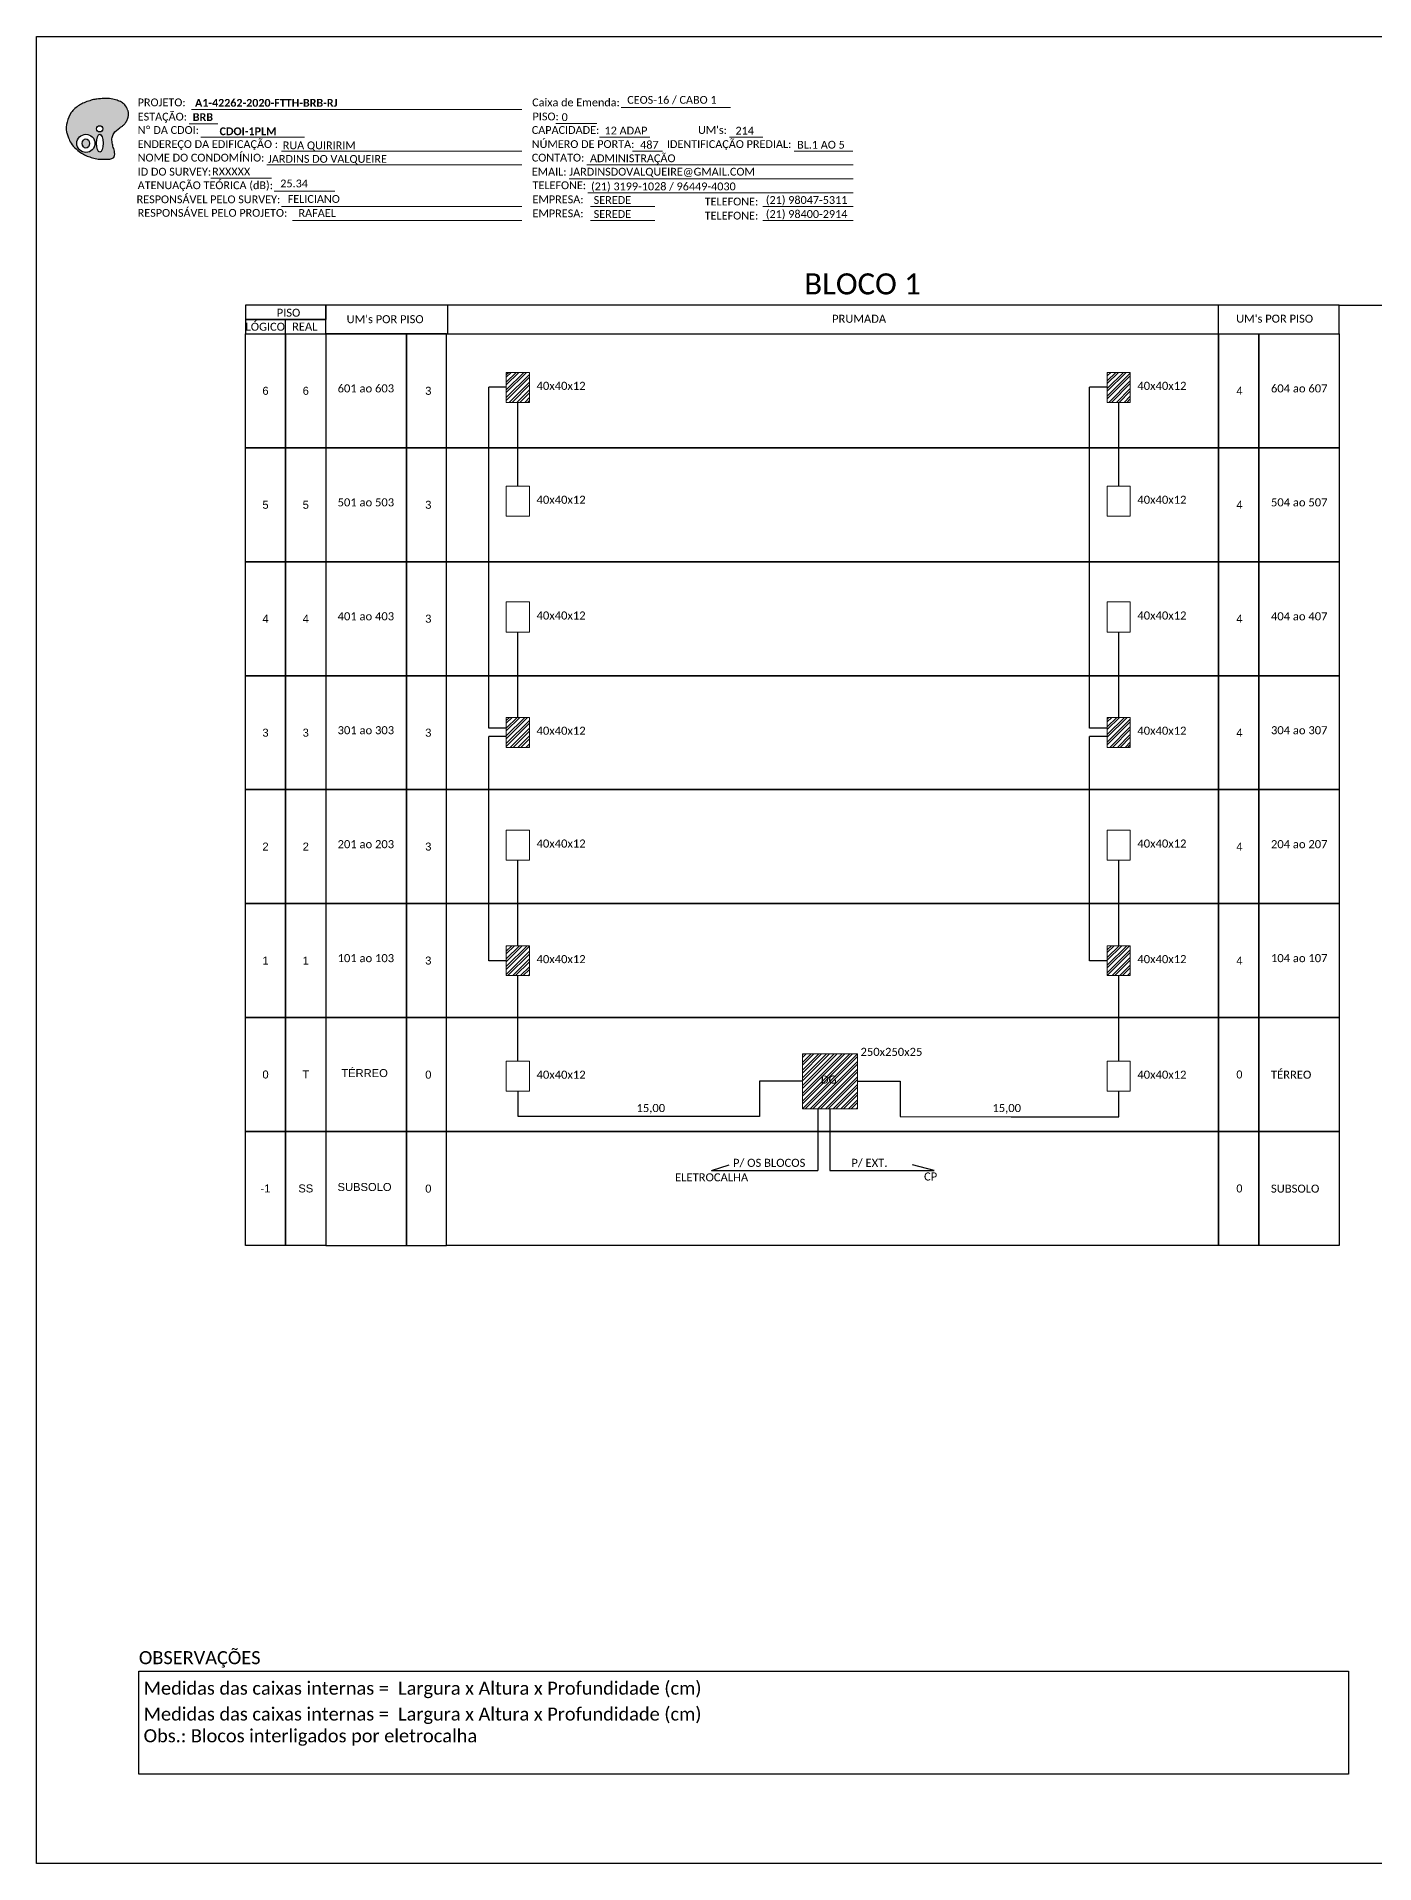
# Model space of a CAD drawing. Header units: inches. Extents: x 1064 to 5530, y 550 to 970.
# Drawn here: x 2355 to 2662.7, y 550.4 to 970.4 of the extents above; entities that cross this region are included whole.
import ezdxf
from ezdxf.enums import TextEntityAlignment as Align

# ---------------------------------------------------------------- set-up
doc = ezdxf.new("R2010")
doc.units = ezdxf.units.IN
doc.header["$MEASUREMENT"] = 0
doc.styles.add('ARIAL', font='arial.ttf')
doc.styles.add('WMF-Calibri0', font='calibri.ttf')
doc.styles.add('WMF-Calibri1', font='calibrib.ttf')

# ---------------------------------------------------------------- blocks, each defined once
blk = doc.blocks.new('A$C64B91533')
at = {"color": 0}
for points in [[(0, 4.11), (23.15, 4.11), (23.15, 8.22), (0, 8.22)], [(0, 0), (23.15, 0), (23.15, 4.11), (0, 4.11)]]:
    blk.add_lwpolyline(points, close=True, dxfattribs=at)
for points in [[(23.15, 0), (314.47, 0), (314.47, 8.22), (23.15, 8.22), (23.15, 8.22), (23.15, 4.11)], [(58.2, 0), (58.2, 8.22)], [(279.76, 0), (279.76, 8.22)], [(11.57, 0), (11.57, 4.11)]]:
    blk.add_lwpolyline(points)
at = {"color": 0, "style": 'WMF-Calibri0'}
for s, p in [('     PISO', (4.96, 4.92)), ("UM's POR PISO", (29.11, 3.06)), ('PRUMADA', (168.7, 3.18)), ("UM's POR PISO", (284.86, 3.21)), ('  LÓGICO', (-1.58, 0.89)), ('    REAL', (10.18, 0.95))]:
    blk.add_text(s, height=2.3, dxfattribs=at).set_placement(p)
blk = doc.blocks.new('OI')
h = blk.add_hatch(color=40)
edge = h.paths.add_edge_path()
edge.add_spline(control_points=[(4.35, -0.67), (3.92, -0.99), (3.26, -1.5), (2.81, -2.59), (2.9, -3.5), (3.06, -4.27), (3.31, -4.85), (3.37, -5.39), (3.4, -5.88), (3.2, -6.4), (2.54, -6.61), (1.65, -6.63), (0.55, -6.67), (-0.56, -6.42), (-1.61, -6.14), (-2.77, -5.61), (-3.92, -4.77), (-4.89, -3.7), (-5.34, -2.65), (-5.6, -1.94), (-5.85, -0.96), (-5.71, 0.47), (-5.1, 2.02), (-4.14, 3.02), (-3.3, 3.61), (-2.37, 4.16), (-1.36, 4.44), (-0.56, 4.7), (0.79, 4.85), (2.24, 4.97), (3.79, 4.57), (4.67, 4.21), (5.44, 3.65), (5.76, 2.99), (6.03, 2.21), (6.01, 1.46), (5.72, 0.64), (5.31, 0.08), (4.88, -0.38), (4.51, -0.55), (4.35, -0.67)], knot_values=[0, 0, 0, 0, 1.60434, 2.417191, 3.427595, 4.282808, 4.776746, 5.304182, 5.888771, 6.258406, 6.858137, 7.79129, 8.986195, 10.124242, 11.187857, 12.242908, 13.953784, 15.414161, 16.515391, 17.349188, 17.675853, 19.552021, 21.515531, 22.568638, 23.63245, 24.621084, 25.782718, 26.745347, 27.142653, 29.870543, 31.004649, 31.921532, 32.709589, 33.801391, 34.042471, 35.192333, 35.971461, 36.628871, 37.254359, 37.836911, 37.836911, 37.836911, 37.836911], degree=3, periodic=0)
h.paths.add_polyline_path([(1.13, -0.87, -1), (-0.04, -0.87, -1)], flags=16)
edge = h.paths.add_edge_path(flags=16)
edge.add_ellipse((0.56, -3.59), major_axis=(-0.02, 1.71), ratio=0.361305, start_angle=0, end_angle=360)
h.paths.add_polyline_path([(-0.36, -3.62, -1), (-3.8, -3.62, -1)], flags=16)
edge = h.paths.add_edge_path(flags=0)
edge.add_ellipse((-2.08, -3.62), major_axis=(0, 0.885), ratio=0.758294, start_angle=0, end_angle=360)
at = {"color": 40}
for centre, radius in [((-2.08, -3.62), 1.72), ((0.54, -0.87), 0.587)]:
    blk.add_circle(centre, radius, dxfattribs=at)
blk.add_ellipse((-2.08, -3.62), major_axis=(0, 0.885), ratio=0.758294, start_param=-3.141592653589792, end_param=3.141592653589792, dxfattribs=at)
blk.add_ellipse((0.56, -3.59), major_axis=(-0.02, 1.71), ratio=0.361305, dxfattribs=at)
at = {"color": 40, "start_tangent": (-0.800898, -0.598801), "end_tangent": (-0.800898, -0.598801)}
blk.add_spline([(4.35, -0.67), (3.2, -1.78), (2.9, -2.54), (2.92, -3.55), (3.12, -4.38), (3.28, -4.85), (3.37, -5.37), (3.35, -5.95), (3.2, -6.29), (2.66, -6.55), (1.73, -6.63), (0.54, -6.62), (-0.58, -6.41), (-1.6, -6.11), (-2.56, -5.67), (-3.95, -4.67), (-4.89, -3.56), (-5.37, -2.56), (-5.64, -1.78), (-5.72, -1.46), (-5.63, 0.42), (-4.84, 2.22), (-4.13, 2.99), (-3.27, 3.62), (-2.4, 4.09), (-1.3, 4.47), (-0.37, 4.72), (0.02, 4.77), (2.75, 4.8), (3.85, 4.53), (4.69, 4.16), (5.31, 3.68), (5.85, 2.73), (5.93, 2.5), (5.94, 1.35), (5.67, 0.62), (5.29, 0.08), (4.84, -0.36), (4.35, -0.67)], degree=3, dxfattribs=at)

msp = doc.modelspace()

# ---------------------------------------------------------------- hatches: boundary and pattern name
h = msp.add_hatch()
h.set_pattern_fill('STEEL', color=1, scale=10, style=0)
h.set_pattern_definition([(45, (2353.7953, 535.308), (-0.8838835, 0.8838835), []), (45, (2353.7953, 535.933), (-0.8838835, 0.8838835), [])])
h.paths.add_polyline_path([(2601.23, 761.35), (2606.53, 761.35), (2606.53, 754.46), (2601.23, 754.46)])
h.paths.add_polyline_path([(2601.23, 813.83), (2606.53, 813.83), (2606.53, 806.94), (2601.23, 806.94)])
h.paths.add_polyline_path([(2601.23, 893.15), (2606.53, 893.15), (2606.53, 886.26), (2601.23, 886.26)])
h.paths.add_polyline_path([(2463.02, 893.15), (2468.32, 893.15), (2468.32, 886.26), (2463.02, 886.26)])
h.paths.add_polyline_path([(2463.02, 813.83), (2468.32, 813.83), (2468.32, 806.94), (2463.02, 806.94)])
h.paths.add_polyline_path([(2463.02, 761.35), (2468.32, 761.35), (2468.32, 754.46), (2463.02, 754.46)])
h.paths.add_polyline_path([(2531.12, 736.51), (2543.76, 736.51), (2543.76, 723.86), (2531.12, 723.86)])

# ---------------------------------------------------------------- linework, layer by layer
for points in [[(2354.96, 970.36), (2948.96, 970.36), (2948.96, 550.36), (2354.96, 550.36)], [(2403, 902.01), (2412.26, 902.01), (2412.26, 875.81), (2403, 875.81)], [(2412.26, 902.01), (2421.52, 902.01), (2421.52, 875.81), (2412.26, 875.81)], [(2440.04, 902.01), (2421.52, 902.01), (2421.52, 875.81), (2440.04, 875.81)], [(2449.29, 902.01), (2440.04, 902.01), (2440.04, 875.81), (2449.29, 875.81)], [(2449.29, 902.01), (2626.81, 902.01), (2626.81, 875.81), (2449.29, 875.81)], [(2626.81, 902.01), (2636.07, 902.01), (2636.07, 875.81), (2626.81, 875.81)], [(2636.07, 902.01), (2654.58, 902.01), (2654.58, 875.81), (2636.07, 875.81)], [(2403, 875.81), (2412.26, 875.81), (2412.26, 849.62), (2403, 849.62)], [(2412.26, 875.81), (2421.52, 875.81), (2421.52, 849.62), (2412.26, 849.62)], [(2440.04, 875.81), (2421.52, 875.81), (2421.52, 849.62), (2440.04, 849.62)], [(2449.29, 875.81), (2440.04, 875.81), (2440.04, 849.62), (2449.29, 849.62)], [(2449.29, 875.81), (2626.81, 875.81), (2626.81, 849.62), (2449.29, 849.62)], [(2626.81, 875.81), (2636.07, 875.81), (2636.07, 849.62), (2626.81, 849.62)], [(2636.07, 875.81), (2654.58, 875.81), (2654.58, 849.62), (2636.07, 849.62)], [(2403, 849.62), (2412.26, 849.62), (2412.26, 823.42), (2403, 823.42)], [(2412.26, 849.62), (2421.52, 849.62), (2421.52, 823.42), (2412.26, 823.42)], [(2440.04, 849.62), (2421.52, 849.62), (2421.52, 823.42), (2440.04, 823.42)], [(2449.29, 849.62), (2440.04, 849.62), (2440.04, 823.42), (2449.29, 823.42)], [(2449.29, 849.62), (2626.81, 849.62), (2626.81, 823.42), (2449.29, 823.42)], [(2626.81, 849.62), (2636.07, 849.62), (2636.07, 823.42), (2626.81, 823.42)], [(2636.07, 849.62), (2654.58, 849.62), (2654.58, 823.42), (2636.07, 823.42)], [(2403, 823.42), (2412.26, 823.42), (2412.26, 797.23), (2403, 797.23)], [(2412.26, 823.42), (2421.52, 823.42), (2421.52, 797.23), (2412.26, 797.23)], [(2440.04, 823.42), (2421.52, 823.42), (2421.52, 797.23), (2440.04, 797.23)], [(2449.29, 823.42), (2440.04, 823.42), (2440.04, 797.23), (2449.29, 797.23)], [(2449.29, 823.42), (2626.81, 823.42), (2626.81, 797.23), (2449.29, 797.23)], [(2626.81, 823.42), (2636.07, 823.42), (2636.07, 797.23), (2626.81, 797.23)], [(2636.07, 823.42), (2654.58, 823.42), (2654.58, 797.23), (2636.07, 797.23)], [(2403, 797.23), (2412.26, 797.23), (2412.26, 771.03), (2403, 771.03)], [(2412.26, 797.23), (2421.52, 797.23), (2421.52, 771.03), (2412.26, 771.03)], [(2440.04, 797.23), (2421.52, 797.23), (2421.52, 771.03), (2440.04, 771.03)], [(2449.29, 797.23), (2440.04, 797.23), (2440.04, 771.03), (2449.29, 771.03)], [(2449.29, 797.23), (2626.81, 797.23), (2626.81, 771.03), (2449.29, 771.03)], [(2626.81, 797.23), (2636.07, 797.23), (2636.07, 771.03), (2626.81, 771.03)], [(2636.07, 797.23), (2654.58, 797.23), (2654.58, 771.03), (2636.07, 771.03)], [(2403, 771.03), (2412.26, 771.03), (2412.26, 744.84), (2403, 744.84)], [(2412.26, 771.03), (2421.52, 771.03), (2421.52, 744.84), (2412.26, 744.84)], [(2440.04, 771.03), (2421.52, 771.03), (2421.52, 744.84), (2440.04, 744.84)], [(2449.29, 771.03), (2440.04, 771.03), (2440.04, 744.84), (2449.29, 744.84)], [(2449.29, 771.03), (2626.81, 771.03), (2626.81, 744.84), (2449.29, 744.84)], [(2626.81, 771.03), (2636.07, 771.03), (2636.07, 744.84), (2626.81, 744.84)], [(2636.07, 771.03), (2654.58, 771.03), (2654.58, 744.84), (2636.07, 744.84)], [(2403, 744.84), (2412.26, 744.84), (2412.26, 718.64), (2403, 718.64)], [(2412.26, 744.84), (2421.52, 744.84), (2421.52, 718.64), (2412.26, 718.64)], [(2440.04, 744.84), (2421.52, 744.84), (2421.52, 718.64), (2440.04, 718.64)], [(2449.29, 744.84), (2440.04, 744.84), (2440.04, 718.64), (2449.29, 718.64)], [(2449.29, 744.84), (2626.81, 744.84), (2626.81, 718.64), (2449.29, 718.64)], [(2626.81, 744.84), (2636.07, 744.84), (2636.07, 718.64), (2626.81, 718.64)], [(2636.07, 744.84), (2654.58, 744.84), (2654.58, 718.64), (2636.07, 718.64)], [(2403, 718.64), (2412.26, 718.64), (2412.26, 692.45), (2403, 692.45)], [(2412.26, 718.64), (2421.52, 718.64), (2421.52, 692.45), (2412.26, 692.45)], [(2440.04, 718.64), (2421.52, 718.64), (2421.52, 692.45), (2440.04, 692.45)], [(2449.29, 718.64), (2440.04, 718.64), (2440.04, 692.45), (2449.29, 692.45)], [(2449.29, 718.64), (2626.81, 718.64), (2626.81, 692.45), (2449.29, 692.45)], [(2626.81, 718.64), (2636.07, 718.64), (2636.07, 692.45), (2626.81, 692.45)], [(2636.07, 718.64), (2654.58, 718.64), (2654.58, 692.45), (2636.07, 692.45)]]:
    msp.add_lwpolyline(points, close=True)
at = {"color": 7, "lineweight": 0}
for points in [[(2390.62, 953.57), (2466.59, 953.57)], [(2489.43, 954.06), (2514.56, 954.06)], [(2390.1, 950.29), (2396.65, 950.29)], [(2474.39, 950.33), (2483.87, 950.33)], [(2392.77, 947.22), (2416.58, 947.22)], [(2484.44, 947.22), (2496.05, 947.22)], [(2514.38, 947.22), (2522.04, 947.22)], [(2407.92, 940.87), (2466.59, 940.87)], [(2411.33, 943.98), (2466.59, 943.98)], [(2481.55, 940.87), (2542.78, 940.87)], [(2492.02, 943.98), (2498.97, 943.98)], [(2529.19, 943.98), (2542.75, 943.98)], [(2395.08, 937.81), (2409.03, 937.81)], [(2477.51, 937.63), (2542.78, 937.63)], [(2409.62, 934.84), (2423.56, 934.84)], [(2481.8, 934.4), (2542.78, 934.4)], [(2411.33, 931.29), (2466.59, 931.29)], [(2482.41, 931.29), (2497.21, 931.29)], [(2522.01, 931.29), (2542.78, 931.29)], [(2413.82, 928.05), (2466.59, 928.05)], [(2482.41, 928.05), (2497.21, 928.05)], [(2522.01, 928.05), (2542.78, 928.05)]]:
    msp.add_lwpolyline(points, dxfattribs=at)
for points in [[(2654.58, 908.58), (2677.04, 908.58)], [(2465.67, 866.96), (2465.67, 886.26)], [(2603.88, 866.96), (2603.88, 886.26)], [(2465.67, 813.83), (2465.67, 833.46)], [(2603.88, 813.83), (2603.88, 833.46)], [(2465.67, 761.35), (2465.67, 781.02)], [(2603.88, 761.35), (2603.88, 781.02)]]:
    msp.add_lwpolyline(points)
at = {"color": 1, "lineweight": 0}
for points in [[(2463.02, 893.15), (2468.32, 893.15), (2468.32, 886.26), (2463.02, 886.26)], [(2601.23, 893.15), (2606.53, 893.15), (2606.53, 886.26), (2601.23, 886.26)], [(2463.02, 813.83), (2468.32, 813.83), (2468.32, 806.94), (2463.02, 806.94)], [(2601.23, 813.83), (2606.53, 813.83), (2606.53, 806.94), (2601.23, 806.94)], [(2463.02, 761.35), (2468.32, 761.35), (2468.32, 754.46), (2463.02, 754.46)], [(2601.23, 761.35), (2606.53, 761.35), (2606.53, 754.46), (2601.23, 754.46)], [(2531.12, 736.51), (2543.76, 736.51), (2543.76, 723.86), (2531.12, 723.86)]]:
    msp.add_lwpolyline(points, close=True, dxfattribs=at)
at = {"color": 3}
for points in [[(2458.99, 811.37), (2458.99, 889.71)], [(2463.02, 889.71), (2458.99, 889.71)], [(2601.23, 889.71), (2597.19, 889.71)], [(2597.19, 811.37), (2597.19, 889.71)], [(2463.02, 811.37), (2458.99, 811.37)], [(2601.23, 811.37), (2597.19, 811.37)], [(2463.02, 757.9), (2458.99, 757.9), (2458.99, 809.46)], [(2463.02, 809.46), (2458.99, 809.46)], [(2601.23, 809.46), (2597.19, 809.46)], [(2601.23, 757.9), (2597.19, 757.9), (2597.19, 809.46)], [(2465.67, 734.78), (2465.67, 754.46)], [(2603.88, 734.78), (2603.88, 754.46)], [(2521.28, 722.05), (2465.73, 722.05), (2465.73, 727.89)], [(2531.12, 730.19), (2521.28, 730.19), (2521.28, 722.05)], [(2543.76, 730.19), (2553.6, 730.19), (2553.6, 722.05)], [(2553.6, 722.05), (2579.14, 722.02), (2603.88, 722.02), (2603.88, 727.89)], [(2534.66, 723.86), (2534.66, 709.63)], [(2537.44, 723.86), (2537.44, 709.63), (2561.45, 709.63), (2556.42, 710.96)], [(2510.19, 709.63), (2514.3, 710.95)], [(2510.19, 709.63), (2534.66, 709.63)]]:
    msp.add_lwpolyline(points, dxfattribs=at)
at = {"color": 0, "lineweight": 0}
for points in [[(2463.02, 866.96), (2468.32, 866.96), (2468.32, 860.06), (2463.02, 860.06)], [(2601.23, 866.96), (2606.53, 866.96), (2606.53, 860.06), (2601.23, 860.06)], [(2463.02, 840.36), (2468.32, 840.36), (2468.32, 833.46), (2463.02, 833.46)], [(2601.23, 840.36), (2606.53, 840.36), (2606.53, 833.46), (2601.23, 833.46)], [(2463.02, 787.92), (2468.32, 787.92), (2468.32, 781.02), (2463.02, 781.02)], [(2601.23, 787.92), (2606.53, 787.92), (2606.53, 781.02), (2601.23, 781.02)], [(2463.02, 734.78), (2468.32, 734.78), (2468.32, 727.89), (2463.02, 727.89)], [(2601.23, 734.78), (2606.53, 734.78), (2606.53, 727.89), (2601.23, 727.89)]]:
    msp.add_lwpolyline(points, close=True, dxfattribs=at)
at = {"color": 0}
msp.add_lwpolyline([(2378.52, 594.55), (2656.77, 594.55), (2656.77, 570.85), (2378.52, 570.85)], close=True, dxfattribs=at)

# ---------------------------------------------------------------- block references
at = {"color": 7, "xscale": 1.213923925163967, "yscale": 1.213923925163954, "zscale": 1.213923925163967, "rotation": 0.1532896023949059}
msp.add_blockref('OI', (2368.82, 950.19), dxfattribs=at)
at = {"xscale": 0.8000000000001819, "yscale": 0.8000000000001819, "zscale": 0.8}
msp.add_blockref('A$C64B91533', (2403, 902.01), dxfattribs=at)

# ---------------------------------------------------------------- texts
at = {"color": 7, "lineweight": 0, "style": 'WMF-Calibri0'}
for s, height, p in [('PROJETO:', 1.793, (2378.22, 954.32)), ('Caixa de Emenda:', 1.7927, (2468.97, 954.32)), ('ESTAÇÃO:', 1.793, (2378.22, 951.04)), ('Nº DA CDOI:', 1.7927, (2378.22, 947.97)), ('CAPACIDADE:', 1.7927, (2468.87, 947.97)), ('PISO:', 1.793, (2469.05, 951.08)), ("UM's:", 1.793, (2507.11, 947.97)), ('ENDEREÇO DA EDIFICAÇÃO :', 1.7927, (2378.22, 944.73)), ('NÚMERO DE PORTA:', 1.7927, (2468.87, 944.73)), ('IDENTIFICAÇÃO PREDIAL:', 1.7927, (2499.95, 944.73)), ('NOME DO CONDOMÍNIO:', 1.7927, (2378.22, 941.62)), ('CONTATO:', 1.793, (2468.87, 941.62)), ('ATENUAÇÃO TEÓRICA (dB):', 1.7927, (2378.22, 935.27)), ('ID DO SURVEY:', 1.7927, (2378.22, 938.38)), ('EMAIL: JARDINSDOVALQUEIRE@GMAIL.COM', 1.7927, (2468.87, 938.38)), ('TELEFONE:', 1.793, (2469.05, 935.27)), ('RESPONSÁVEL PELO SURVEY:', 1.7927, (2377.98, 932.03)), ('EMPRESA:', 1.793, (2469.05, 932.03)), ('TELEFONE:', 1.793, (2508.65, 931.53)), ('RESPONSÁVEL PELO PROJETO:', 1.7927, (2378.22, 928.92)), ('EMPRESA:', 1.793, (2469.05, 928.8)), ('TELEFONE:', 1.793, (2508.65, 928.29))]:
    msp.add_text(s, height=height, dxfattribs=at).set_placement(p)
at = {"color": 7}
for s, height, style, p in [('A1-42262-2020-FTTH-BRB-RJ', 1.7927, 'WMF-Calibri1', (2391.41, 954.22)), ('CEOS-16 / CABO 1', 1.7927, 'WMF-Calibri0', (2490.83, 954.9)), ('BRB', 1.793, 'WMF-Calibri1', (2390.9, 950.94)), ('0', 1.79, 'WMF-Calibri0', (2475.74, 950.93)), ('12 ADAP', 1.793, 'WMF-Calibri0', (2485.61, 947.84)), ('214', 1.793, 'WMF-Calibri0', (2515.73, 947.82)), ('RUA QUIRIRIM', 1.7927, 'WMF-Calibri0', (2411.6, 944.44)), ('487', 1.793, 'WMF-Calibri0', (2493.8, 944.58)), ('BL.1 AO 5', 1.793, 'WMF-Calibri0', (2529.9, 944.58)), ('JARDINS DO VALQUEIRE', 1.7927, 'WMF-Calibri0', (2408.19, 941.33)), ('ADMINISTRAÇÃO', 1.7927, 'WMF-Calibri0', (2482.26, 941.47)), ('RXXXXX', 1.793, 'WMF-Calibri0', (2395.35, 938.42)), ('25.34', 1.793, 'WMF-Calibri0', (2411.02, 935.68)), ('(21) 3199-1028 / 96449-4030', 1.7927, 'WMF-Calibri0', (2482.5, 935)), ('FELICIANO', 1.793, 'WMF-Calibri0', (2412.73, 932.12)), ('SEREDE', 1.793, 'WMF-Calibri0', (2483.11, 931.88)), ('(21) 98047-5311', 1.7927, 'WMF-Calibri0', (2522.71, 931.88)), ('RAFAEL', 1.793, 'WMF-Calibri0', (2415.22, 928.89)), ('SEREDE', 1.793, 'WMF-Calibri0', (2483.11, 928.65)), ('(21) 98400-2914', 1.7927, 'WMF-Calibri0', (2522.71, 928.65))]:
    msp.add_text(s, height=height, dxfattribs=dict(at, style=style)).set_placement(p)
at = {"color": 7, "style": 'WMF-Calibri1'}
msp.add_text('CDOI-1PLM  ', height=1.7927, dxfattribs=at).set_placement((2404.24, 947.68), align=Align.CENTER)
at = {"style": 'WMF-Calibri0'}
for s, height, p in [('BLOCO 1', 4.839, (2531.55, 911.07)), ('601 ao 603', 1.854, (2424.21, 888.54)), ('40x40x12', 1.854, (2469.97, 889.13)), ('40x40x12', 1.854, (2608.17, 889.13)), ('604 ao 607', 1.854, (2638.9, 888.54)), ('501 ao 503', 1.854, (2424.21, 862.34)), ('40x40x12', 1.854, (2469.97, 862.94)), ('40x40x12', 1.854, (2608.17, 862.94)), ('504 ao 507', 1.854, (2638.9, 862.34)), ('401 ao 403', 1.854, (2424.21, 836.15)), ('40x40x12', 1.854, (2469.97, 836.33)), ('40x40x12', 1.854, (2608.17, 836.33)), ('404 ao 407', 1.854, (2638.9, 836.15)), ('301 ao 303', 1.854, (2424.21, 809.95)), ('40x40x12', 1.854, (2469.97, 809.84)), ('40x40x12', 1.854, (2608.17, 809.84)), ('304 ao 307', 1.854, (2638.9, 809.95)), ('201 ao 203', 1.854, (2424.21, 783.76)), ('40x40x12', 1.854, (2469.97, 783.9)), ('40x40x12', 1.854, (2608.17, 783.9)), ('204 ao 207', 1.854, (2638.9, 783.76)), ('101 ao 103', 1.854, (2424.21, 757.56)), ('40x40x12', 1.854, (2469.97, 757.33)), ('40x40x12', 1.854, (2608.17, 757.33)), ('104 ao 107', 1.854, (2638.9, 757.56)), ('250x250x25', 1.854, (2544.49, 736.01)), ('40x40x12', 1.854, (2469.97, 730.76)), ('DG', 1.854, (2535.37, 729.64)), ('40x40x12', 1.854, (2608.17, 730.76)), ('TÉRREO', 1.854, (2638.9, 730.76)), ('15,00', 1.854, (2492.97, 723.1)), ('15,00', 1.854, (2574.83, 723.1)), ('SUBSOLO', 1.854, (2638.9, 704.57)), ('OBSERVAÇÕES', 3, (2378.5, 596.17))]:
    msp.add_text(s, height=height, dxfattribs=at).set_placement(p)
at = {"color": 3, "style": 'WMF-Calibri0'}
for s, height, p in [('P/ OS BLOCOS', 1.8536, (2515.16, 710.5)), ('P/ EXT.', 1.854, (2542.38, 710.5)), ('ELETROCALHA', 1.8536, (2501.83, 707.17)), ('CP', 1.854, (2559.1, 707.36))]:
    msp.add_text(s, height=height, dxfattribs=at).set_placement(p)
at = {"char_height": 3, "width": 277.1819, "attachment_point": 1, "style": 'WMF-Calibri0'}
for s, insert in [('Medidas das caixas internas =  Largura x Altura x Profundidade (cm)', (2379.59, 592.15)), ('Medidas das caixas internas =  Largura x Altura x Profundidade (cm)\\PObs.: Blocos interligados por eletrocalha', (2379.59, 586.21))]:
    msp.add_mtext(s, dxfattribs=dict(at, insert=insert))
at = {"style": 'ARIAL', "flags": 12}
for tag, p in [('6', (2407.63, 888.91)), ('6', (2416.89, 888.91)), ('3', (2445.08, 888.91)), ('4', (2631.65, 888.91)), ('5', (2407.63, 862.71)), ('5', (2416.89, 862.71)), ('3', (2445.08, 862.71)), ('4', (2631.65, 862.71)), ('4', (2407.63, 836.52)), ('4', (2416.89, 836.52)), ('3', (2445.08, 836.52)), ('4', (2631.64, 836.52)), ('3', (2407.63, 810.32)), ('3', (2416.89, 810.32)), ('3', (2445.08, 810.32)), ('4', (2631.64, 810.32)), ('2', (2407.63, 784.13)), ('2', (2416.89, 784.13)), ('3', (2445.08, 784.13)), ('4', (2631.64, 784.13)), ('1', (2407.63, 757.93)), ('1', (2416.89, 757.93)), ('3', (2445.08, 757.93)), ('4', (2631.64, 757.93)), ('0', (2407.63, 731.74)), ('T', (2416.89, 731.74)), ('TÉRREO', (2430.41, 732.06)), ('0', (2445.08, 731.7)), ('0', (2631.64, 731.74)), ('-1', (2407.63, 705.54)), ('SS', (2416.89, 705.54)), ('SUBSOLO', (2430.41, 705.87)), ('0', (2445.08, 705.5)), ('0', (2631.64, 705.54))]:
    msp.add_attdef(tag, text='XX', height=1.84, dxfattribs=at).set_placement(p, align=Align.MIDDLE_CENTER)

doc.saveas('drawing.dxf')
